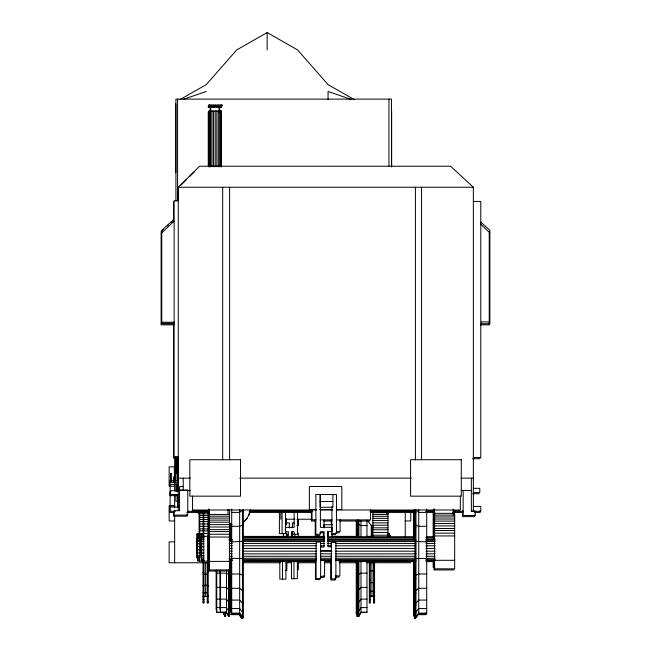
<?xml version="1.0" encoding="UTF-8"?>
<svg xmlns="http://www.w3.org/2000/svg" width="651" height="651" viewBox="0 0 651 651"><rect width="100%" height="100%" fill="white"/><g stroke="black" fill="none" stroke-linecap="round" stroke-linejoin="round"><path stroke-width="0.98" d="M331.237 546.783L331.359 542.373L335.9 542.373L335.9 578.877L331.359 578.877L331.359 542.373M248.723 515.242L249.984 510.62M250.611 509.497L249.357 514.119L246.477 519.335L243.376 522.615M358.205 561.732L358.205 616.326L358.904 616.326L360.996 612.542L360.996 561.325M358.457 614.406L357.602 615.911L356.894 615.911M415.029 509.676L415.029 617.327L415.956 617.327L418.748 613.535L418.748 509.595M414.402 614.137L414.402 618.45L415.33 618.45L418.113 614.259L426.079 614.259M418.113 614.259L415.33 618.035L414.402 618.035M244.003 521.492L247.103 518.212M178.284 510.457L178.284 187.219L199.556 166.217L450.59 166.233L473.35 187.236L473.35 511.312M180.49 185.559L186.162 179.936M189.71 176.437L194.673 171.538M161.757 232.879L173.972 221.283M173.776 219.468L161.757 230.34L161.757 323.734L174.395 323.734M163.385 229.429L161.131 231.463L161.131 324.857L173.768 324.857M167.136 226.027L168.642 224.668M170.896 222.634L173.15 220.591M354.152 99.497L328.055 84.63L297.605 49.94L267.154 32.55L236.695 49.94L206.245 84.63L180.148 99.497M183.411 99.343L206.245 91.457M199.711 519.449L203.543 519.441M203.796 519.449L207.815 519.441M209.402 520.116L229.477 520.1M209.386 112.127L208.263 112.127L208.263 165.875M178.284 187.236L473.35 187.236M178.284 200.728L174.118 200.728L174.118 456.856L178.284 456.856M473.35 201.436L480.788 201.436L480.788 457.563L473.35 457.563M481.122 321.936L489.869 321.936M161.757 322.212L174.395 322.212M161.131 323.335L173.768 323.335M481.122 323.734L489.869 323.734L489.869 230.34L480.861 222.186M480.495 324.857L489.243 324.857L489.243 231.463M177.65 457.978L173.491 457.978L173.491 322.798M472.716 458.686L480.161 458.686M174.647 466.824L169.146 466.824L169.146 486.216L174.647 486.216M175.339 467.223L174.378 467.223L174.378 476.719M171.774 473.415L170.904 473.415L170.904 482.375L174.598 482.375M175.501 473.415L176.356 473.415L176.356 457.222M175.339 476.719L173.703 476.719L173.703 482.375M178.284 478.135L190.393 478.135M239.763 478.135L411.359 478.135M461.16 478.135L473.35 478.135M175.339 478.452L173.41 478.452L173.41 482.375M176.576 480.731L170.041 480.731L170.041 484.523L178.504 484.523M178.252 482.375L175.501 482.375L175.501 456.953M183.224 486.541L179.57 486.541L179.57 510.661L174.142 510.661L174.142 515.079L187.773 515.079L187.773 490.016L179.57 490.016M473.35 488.323L479.779 488.323L479.779 492.612L473.35 492.612M179.57 490.447L190.328 490.447M461.209 490.447L471.348 490.447M178.284 490.683L170.586 490.683L170.586 494.5L178.284 494.5M472.716 493.735L479.152 493.735M331.912 494.565L336.453 494.565L336.453 533.535L331.912 533.535M177.65 495.614L169.96 495.614L169.96 491.806M177.951 501.286L175.916 501.286L175.916 495.362M320.032 501.49L332.905 501.49M170.147 505.681L174.647 505.681L169.146 505.607L169.146 520.955L174.647 520.955M473.35 506.445L480.788 506.445L480.788 511.312L471.316 511.312M178.284 507.048L170.212 507.048L170.212 511.312L175.282 511.312M316.459 509.546L309.355 509.546L309.355 486.517L341.816 486.517L341.816 509.546L336.746 509.546M319.503 509.546L332.685 509.546M316.296 510.01L192.55 510.01L192.55 496.062M320.357 510.01L332.523 510.01M336.583 510.01L460.33 510.01L460.33 496.062M191.923 511.133L208.149 511.133M249.732 511.133L312.626 511.133M370.443 511.133L414.06 511.133M426.226 511.133L434.339 511.133M453.617 511.133L459.704 511.133M187.407 511.312L208.776 511.312M249.26 511.312L312.309 511.312M369.923 511.312L414.817 511.312M425.689 511.312L434.103 511.312M453.063 511.312L463.536 511.312M174.623 512.435L169.577 512.435L169.577 508.162M186.78 512.435L208.149 512.435M231.699 512.402L239.658 512.402L242.449 510.026L242.449 617.327L243.376 617.327L243.376 509.676M249.642 512.435L311.674 512.435M370.305 512.435L414.182 512.435M433.468 512.435L418.748 512.402L415.956 510.026L415.956 617.327M453.454 512.435L462.902 512.435M474.579 512.435L480.161 512.435L480.161 510.49M415.029 512.557L415.956 512.557M372.901 512.687L387.98 512.687L387.98 537.197M452.429 512.597L453.869 512.597L453.869 510.832M434.608 513.338L454.675 513.338L454.667 568.828L434.608 568.828L434.608 509.082M199.711 513.785L203.543 513.785M203.796 513.785L207.815 513.785M209.402 514.436L229.477 514.436M372.901 514.453L387.98 514.453M434.608 515.104L454.675 515.104M199.711 515.543L203.543 515.543M203.796 515.543L207.815 515.543M209.402 516.202L229.477 516.202M372.901 516.316L387.98 516.316M434.608 516.975L454.675 516.975M199.711 517.407L203.543 517.407M203.796 517.407L207.815 517.407M209.402 518.074L229.477 518.074M285.846 519.229L294.838 519.229M296.832 519.229L311.813 519.229M316.052 519.897L312.016 519.897L312.016 509.896M320.089 519.897L332.197 519.897M336.233 519.897L370.549 519.897L370.549 509.896M372.901 520.434L387.98 520.434M405.256 520.955L410.765 520.955L410.765 512.321M315.426 521.02L311.381 521.02L311.381 511.019M323.498 521.02L331.571 521.02M339.643 521.02L369.914 521.02M434.608 521.109L454.675 521.109M199.711 521.524L203.543 521.524M203.796 521.524L207.815 521.524M356.268 521.573L356.984 521.573L356.984 537.116M357.594 521.573L358.294 521.573L358.294 537.116M209.402 522.2L229.477 522.2M414.215 522.257L415.151 522.257M372.901 522.851L387.98 522.851M286.391 522.948L289.337 522.948L289.337 527.994M294.195 522.948L292.38 522.948L292.38 527.749M413.588 523.38L414.516 523.38M434.608 523.534L454.675 523.534M199.711 523.941L203.543 523.941M203.796 523.941L207.815 523.941M356.894 524.079L357.602 524.079M358.205 524.079L360.996 525.601L366.977 525.601M209.402 524.625L229.477 524.625M243.376 524.763L239.658 526.293L231.699 526.293M332.661 524.763L323.954 524.763L323.954 527.383M415.029 524.763L418.748 526.293L426.706 526.293M372.901 525.227L387.98 525.227M296.815 525.471L298.516 525.471L298.516 519.498M434.608 525.918L454.675 525.918M199.711 526.317L203.543 526.317M203.796 526.317L207.815 526.317M209.402 527.009L229.477 527.009M415.029 527.717L415.956 527.717M372.901 527.831L387.98 527.831M434.608 528.531L454.675 528.531M199.711 528.921L203.543 528.921M203.796 528.921L207.815 528.921M209.402 529.621L229.477 529.621M372.901 529.776L387.98 529.776M434.608 530.484L454.675 530.484M199.711 530.866L203.543 530.866M203.796 530.866L207.815 530.866M209.402 531.574L229.477 531.574M336.469 531.655L340.107 531.655L340.107 519.742M372.901 532.437L387.98 532.437M335.843 532.77L339.472 532.77M319.763 532.811L323.401 532.811L323.401 537.604M434.608 533.153L454.675 533.153M199.711 533.527L203.543 533.527M203.796 533.527L207.815 533.527M286.928 536.318L286.871 533.657L279.401 533.6L279.401 511.54M199.092 533.893L196.968 533.893L196.968 557.785L198.384 557.785M203.185 533.893L201.102 533.893L201.102 557.785M387.369 533.885L389.453 533.885L389.453 536.107M196.968 534.056L199.092 534.056M201.102 534.056L203.185 534.056M387.369 534.048L389.453 534.048M209.402 534.251L229.477 534.251M291.672 534.276L297.548 534.276L297.548 512.353M196.968 534.544L199.092 534.544M201.102 534.544L203.185 534.544M208.597 534.52L208.735 567.412M331.278 534.658L335.826 534.658M387.369 535.008L389.453 535.008M372.901 535.203L387.98 535.203M319.763 535.334L315.222 535.334L315.222 519.449M207.962 535.635L208.1 568.535M388.167 535.846L390.25 535.846M196.968 535.968L199.092 535.968M201.102 535.968L203.185 535.968M434.608 535.936L454.675 535.936M199.711 536.302L201.631 536.302M203.796 536.302L207.815 536.302M242.823 536.4L288.458 536.4M291.412 536.4L323.864 536.4M331.896 536.334L358.213 536.4M366.35 536.334L372.388 536.4M390.25 536.806L388.167 536.806L388.167 535.683L390.25 535.683L390.25 537.75M199.711 536.985L197.587 536.985L197.587 560.877L199.711 560.877M203.796 536.985L201.712 536.985L201.712 560.877L203.796 560.877M242.823 536.977L288.377 536.977M291.412 536.977L323.799 536.977M331.896 536.977L358.213 536.977M367.327 536.977L372.388 536.977M231.414 537.067L209.296 537.026L209.296 569.918L229.477 569.918L229.477 509.416M243.588 537.067L324.711 537.067M327.754 537.067L413.955 537.067M426.12 537.067L434.233 537.067M197.587 537.148L199.711 537.148M201.712 537.148L203.796 537.148M229.388 537.132L231.414 537.132M243.588 537.132L324.711 537.132M327.754 537.132L413.955 537.132M426.12 537.132L434.233 537.132M197.587 537.636L199.711 537.636M201.712 537.636L203.796 537.636M229.388 537.71L231.414 537.71M243.588 537.71L324.711 537.71M327.754 537.71L413.955 537.71M426.12 537.71L434.233 537.71M196.968 538.06L198.384 538.06M197.587 539.061L199.711 539.061M201.712 539.061L203.796 539.061M229.388 539.028L231.414 539.028M243.588 539.028L324.711 539.028M327.754 539.028L413.955 539.028M426.12 539.028L434.233 539.028M229.185 539.638L232.228 539.573M243.384 539.638L324.515 539.573M327.559 539.638L415.786 539.573M425.925 539.638L435.047 539.573M229.185 540.224L232.228 540.224M243.384 540.224L324.515 540.224M327.559 540.224L415.786 540.224M425.925 540.224L435.047 540.224M196.968 540.688L198.384 540.688M197.587 541.152L199.711 541.152M201.712 541.152L203.796 541.152M243.376 541.331L231.699 541.909M415.029 541.331L426.706 541.909M229.185 541.542L232.228 541.542M243.384 541.542L324.515 541.542M327.559 541.542L415.786 541.542M425.925 541.542L435.047 541.542M174.647 541.86L169.146 541.86L169.146 562.765L208.174 562.765M229.185 543.439L232.228 543.439M243.384 543.439L316.402 543.439M320.455 543.439L324.515 543.439M327.559 543.439L331.611 543.439M335.664 543.439L415.786 543.439M425.925 543.439L435.047 543.439M197.587 543.772L199.711 543.772M201.712 543.772L203.796 543.772M229.185 545.782L232.228 545.782M243.384 545.782L316.402 545.782M320.455 545.782L324.515 545.782M327.559 545.782L331.611 545.782M335.664 545.782L415.786 545.782M425.925 545.782L435.047 545.782M197.587 546.75L199.711 546.75M201.712 546.75L203.796 546.75M331.359 546.783L328.08 546.783L328.08 531.688L332.002 531.688L332.002 527.326L320.398 527.326L320.398 494.5M320.626 547.011L324.035 547.011L324.035 531.688L320.398 531.688L320.398 534.211L315.857 534.211L315.857 494.5L332.905 494.532L332.905 507.284L320.032 507.284L320.032 494.532M229.185 548.419L232.228 548.419M243.384 548.419L316.402 548.419M335.664 548.419L415.786 548.419M425.925 548.419L435.047 548.419M197.587 549.875L199.711 549.875M201.712 549.875L203.796 549.875M320.626 550.673L331.359 550.673M229.185 551.169L232.228 551.169M243.384 551.169L316.402 551.169M320.455 551.169L331.611 551.169M335.664 551.169L415.786 551.169M425.925 551.169L435.047 551.169M197.587 552.935L199.711 552.935M201.712 552.935L203.796 552.935M229.185 553.838L232.228 553.838M243.384 553.838L316.402 553.838M320.455 553.838L331.611 553.838M335.664 553.838L415.786 553.838M425.925 553.838L435.047 553.838M197.587 555.718L199.711 555.718M201.712 555.718L203.796 555.718M229.185 556.255L232.228 556.255M243.384 556.255L316.402 556.255M320.455 556.255L331.611 556.255M335.664 556.255L415.786 556.255M425.925 556.255L435.047 556.255M196.968 556.654L198.384 556.654M196.968 557.622L198.384 557.622M197.587 558.045L199.711 558.045M201.712 558.045L203.796 558.045M229.185 558.241L243.376 558.599M243.384 558.241L316.402 558.241M320.455 558.241L331.611 558.241M335.664 558.241L415.786 558.241M435.047 558.241L415.029 558.599M197.587 559.746L199.711 559.746M201.712 559.746L203.796 559.746M229.185 559.673L232.228 559.673M243.384 559.673L316.402 559.673M320.455 559.673L331.611 559.673M335.664 559.673L415.786 559.673M425.925 559.673L435.047 559.673M434.608 560.308L454.667 560.308M208.1 560.56L207.962 511.035M197.587 560.714L199.711 560.714M201.712 560.714L203.796 560.714M229.567 560.796L231.601 560.796M242.75 560.796L315.768 560.796M324.898 560.796L330.985 560.796M339.09 560.796L414.134 560.796M426.307 560.796L433.403 560.796M208.825 561.138L199.711 561.138L199.711 511.784M209.296 561.406L229.477 561.406M229.567 561.634L231.601 561.569M242.75 561.569L315.768 561.634M324.898 561.569L330.985 561.634M339.09 561.569L414.134 561.634M426.307 561.634L433.403 561.569M415.029 561.772L415.956 561.772M242.717 562.765L280.304 562.765M286.399 562.765L291.477 562.765M297.572 562.765L315.857 562.765M325.004 562.765L331.099 562.765M339.22 562.765L356.496 562.765M366.651 562.765L410.765 562.765M369.345 565.312L370.305 565.312M373.601 565.312L374.561 565.312M454.032 569.942L433.973 569.942L433.973 565.963M285.171 570.3L286.871 570.3L286.871 561.203M370.305 570.772L374.561 570.772M356.268 572.017L356.984 572.017M357.594 572.017L358.294 572.017M203.022 572.498L203.983 572.498M207.278 572.498L208.239 572.498M373.601 572.498L374.561 572.498M414.215 572.872L415.151 572.872M216.75 573.149L226.515 573.149L229.307 574.524M366.977 573.149L360.996 573.149L358.205 574.524M231.699 574.003L239.658 574.003L243.376 575.386M413.588 573.995L414.516 573.995M426.706 574.003L418.748 574.003L415.029 575.386M203.022 574.231L207.278 574.231M373.601 574.231L374.561 574.231M356.894 574.524L357.602 574.524M335.33 575.932L339.871 575.932L339.871 559.705M320.967 576.314L324.597 576.314L324.597 560.202M335.615 577.046L339.244 577.046M228.607 577.47L229.307 577.47M320.333 577.437L323.97 577.437L323.97 575.427M415.029 578.34L415.956 578.34M319.999 579.61L315.45 579.61L315.45 560.34M369.345 580.139L370.305 580.139M373.601 580.139L374.561 580.139M370.305 582.637L374.561 582.637M203.022 585.298L207.278 585.298M373.601 585.298L374.561 585.298M203.022 586.006L203.983 586.006M207.278 586.006L208.239 586.006M373.601 586.006L374.561 586.006M356.268 587.129L356.984 587.129M357.594 587.129L358.294 587.129M216.75 587.389L226.515 587.389L228.607 589.635L229.307 589.635M366.977 587.389L360.996 587.389L358.904 589.635L358.205 589.635M414.215 588.032L415.151 588.032M231.699 588.292L239.658 588.292L242.449 590.547L243.376 590.547M426.706 588.292L418.748 588.292L415.956 590.547L415.029 590.547M413.588 589.155L414.516 589.155M356.894 589.635L357.602 589.635M370.305 591.238L374.561 591.238M369.345 591.873L370.305 591.873M373.601 591.873L374.561 591.873M228.607 592.158L229.307 592.158M203.022 592.906L207.278 592.906M373.601 592.906L374.561 592.906M415.029 593.077L415.956 593.077M370.305 595.982L374.561 595.982L373.601 596.015M203.022 596.015L203.983 596.015M207.278 596.015L208.239 596.015M203.022 596.552L207.278 596.552M370.305 596.552L374.561 596.552M216.75 599.132L226.515 599.132L228.607 602.094L229.307 602.094M366.977 599.132L360.996 599.132L358.904 602.094L358.205 602.094M356.268 599.587L356.984 599.587M357.594 599.587L358.294 599.587M203.022 599.701L203.983 599.701M369.345 599.701L370.305 599.701M373.601 599.701L374.561 599.701M231.699 600.076L239.658 600.076L242.449 603.046L243.376 603.046M426.706 600.076L418.748 600.076L415.956 603.046L415.029 603.046M414.215 600.539L415.151 600.539M413.588 601.654L414.516 601.654M203.022 601.85L203.983 601.85M207.278 601.85L208.239 601.85M373.601 601.85L374.561 601.85M356.894 602.094L357.602 602.094M228.607 604.03L229.307 604.03M415.029 604.991L415.956 604.991M216.75 607.578L226.515 607.578L228.607 611.053L229.307 611.053M366.977 607.578L360.996 607.578L358.904 611.053L358.205 611.053M231.699 608.547L239.658 608.547L242.449 612.038L243.376 612.038M356.268 608.555L356.984 608.555M357.594 608.555L358.294 608.555M426.706 608.547L418.748 608.547L415.956 612.038L415.029 612.038M414.215 609.531L415.151 609.531M413.588 610.654L414.516 610.654M356.894 611.053L357.602 611.053M216.75 612.152L226.515 612.152L228.607 615.911L229.307 615.911M366.977 612.152L360.996 612.152L358.904 615.911L358.205 615.911M228.607 612.274L229.307 612.274M229.307 569.601L229.307 616.326L228.607 616.326L226.515 612.542L216.75 612.542L216.75 570.186M360.752 612.542L366.977 612.542L366.977 561.178M231.699 613.144L239.658 613.144L242.449 616.912L243.376 616.912M426.706 613.144L418.748 613.144L415.956 616.912L415.029 616.912M415.029 613.266L415.956 613.266M356.268 613.405L356.984 613.405M357.594 613.405L358.294 613.405M242.449 617.327L239.658 613.535L231.699 613.535L231.699 508.984M418.748 613.535L426.706 613.535L426.706 508.984M231.064 614.259L239.031 614.259L241.814 618.035L242.742 618.035M414.215 614.398L415.33 614.381M242.742 616.416L242.742 618.45L241.814 618.45L239.031 614.658L231.064 614.658L231.064 560.291M418.113 614.658L426.079 614.658L426.079 612.737M413.588 615.52L414.516 615.936L413.588 615.936L413.588 561.162M225.677 615.911L224.969 615.911L222.837 612.152L224.969 616.326L225.677 616.326L225.677 612.03M372.901 518.334L387.98 518.359M434.608 519.002L454.675 519.026M350.889 99.343L328.055 91.457L328.055 99.424M229.534 523.746L231.951 524.608M229.705 525.154L231.317 525.731M373.34 526.138L371.07 525.056L367.107 520.352M480.536 224.009L489.869 232.879M474.636 514.868L474.636 516.634L462.519 516.634L462.519 510.62M471.348 478.135L471.348 511.092L475.263 511.092L475.263 515.511L463.154 515.511L463.154 490.447M453.242 509.082L453.242 515.104M433.794 508.936L433.794 539.516M433.794 560.34L433.794 566.313M433.159 510.709L433.159 537.588M433.159 561.463L433.159 567.436M421.547 187.236L421.547 459.826M415.419 187.236L415.419 459.826M415.33 614.137L415.33 618.45M415.151 509.481L415.151 538.825L414.215 538.825L414.215 509.481M415.151 560.039L415.151 614.821L414.215 614.821L414.215 560.039M413.588 510.596L413.588 537.189M405.256 512.321L405.256 537.872M391.642 111.467L391.642 166.819M391.52 166.778L391.52 99.115L175.916 99.115L175.916 201.118M389.518 535.683L389.518 536.334M388.956 99.115L388.956 166.029M386.897 512.451L386.897 514.453M374.561 562.179L374.561 603.111L373.601 603.111L373.601 562.179M372.901 512.451L372.901 537.197M372.291 525.324L372.291 537.669M371.859 525.219L371.859 537.197M371.949 562.179L371.949 596.552M371.233 525.324L371.233 536.676M370.305 562.179L370.305 603.111L369.345 603.111L369.345 562.179M366.977 520.239L366.977 537.27M360.996 520.654L360.996 537.27M358.904 520.157L358.904 537.677M358.904 561.732L358.904 616.326M358.294 561.195L358.294 613.828L357.594 613.828L357.594 561.195M358.205 520.157L358.205 537.848M357.602 520.157L357.602 536.701M357.602 561.732L357.602 616.326L356.894 616.326L356.894 561.732M357.594 520.491L357.594 537.116M356.984 561.195L356.984 613.828L356.268 613.828L356.268 561.195M356.894 520.157L356.894 536.863M356.268 520.491L356.268 537.116M335.273 577.966L335.273 580L330.732 580L330.732 559.852M331.912 506.559L331.929 537.75M331.278 519.669L331.278 524.665M327.876 531.143L327.876 537.181M324.043 519.986L324.043 527.985M298.345 533.267L298.345 537.23M298.345 560.999L298.345 569.91M297.377 561.878L297.377 578.706L291.502 578.706L291.502 561.756M294.936 534.284L294.936 536.302M294.138 512.386L294.138 527.367L285.423 527.367L285.423 531.745L288.369 531.745L288.369 537.807M294.138 534.276L294.138 531.745L291.404 531.745L291.404 537.514M293.967 561.756L293.967 578.706M292.38 531.598L292.38 536.4M286.871 533.657L286.871 536.44M286.464 518.782L286.464 524.796M285.903 561.911L285.903 579.097L279.824 579.097L279.824 561.276M285.797 531.745L285.797 533.763M285.488 511.54L285.488 533.6M283.462 533.657L283.462 536.636M282.493 561.276L282.493 579.097M282.078 511.54L282.078 533.6M280.85 512.247L280.85 519.229M267.154 32.55L267.154 49.94M241.814 615.114L241.814 618.45M239.658 509.595L239.658 613.535M231.064 523.331L231.064 537.791M230.885 523.412L230.885 540.354M230.885 559.722L230.885 611.02M230.251 524.69L230.251 537.588M230.251 561.593L230.251 612.143M229.616 187.236L229.616 459.826M228.851 569.047L228.851 571.041L208.662 571.041L208.597 508.911M228.607 570.585L228.607 616.326M228.037 509.416L228.037 514.436M226.515 570.186L226.515 612.542M224.969 612.03L224.969 616.326M222.683 187.236L222.683 459.826M221.763 105.071L221.804 105.942M221.511 166.786L221.511 111.012L208.898 111.012L208.898 166.786M221.299 111.012L221.299 166.786M221.088 105.071L221.088 105.942M220.665 111.012L220.665 166.786M220.543 106.186L220.543 107.057M220.534 570.186L220.534 612.542M220.453 106.186L220.453 107.057M220.03 105.071L220.03 105.942M219.924 570.496L219.924 610.044M219.664 105.942L219.664 166.786M219.509 106.186L219.395 107.057M219.037 107.057L219.037 112.127M218.655 105.071L218.655 105.942M218.362 111.012L218.362 166.786M218.166 106.186L218.166 107.057M218.02 106.186L218.02 107.057M217.06 105.071L217.06 105.942M216.84 111.012L216.84 166.786M216.588 106.186L216.588 107.057M216.433 106.186L216.433 107.057M216.124 570.496L216.124 610.044M215.359 105.071L215.359 105.942M215.204 111.012L215.204 166.786M214.895 106.186L214.895 107.057M214.732 106.186L214.732 107.057M213.666 105.071L213.666 105.942M213.569 111.012L213.569 166.786M213.194 106.186L213.194 107.057M213.032 106.186L213.032 107.057M212.088 105.071L212.088 105.942M212.047 111.012L212.047 166.786M211.599 106.186L211.599 107.057M211.461 106.186L211.461 107.057M210.745 105.071L210.745 166.786M210.232 106.186L210.232 107.057M210.11 106.186L210.11 112.127M209.72 105.071L209.72 105.942M209.744 111.012L209.744 166.786M209.402 509.416L209.402 537.026M209.126 105.071L209.126 105.942M209.166 106.186L209.085 107.057M209.109 111.012L209.109 166.786M209.085 105.071L209.085 105.942M209.044 558.46L209.044 571.041M208.45 106.186L208.491 107.057M208.483 112.127L208.483 165.875M208.239 562.44L208.239 603.111L207.278 603.111L207.278 562.44M205.635 562.44L205.635 596.552M203.983 562.44L203.983 603.111L203.022 603.111L203.022 562.179M203.796 511.784L203.796 561.138M203.185 513.037L203.185 537.767M201.24 541.298L201.24 556.556M200.63 538.206L200.63 553.472M199.092 513.037L199.092 537.767M197.107 541.298L197.107 556.556M196.488 538.206L196.488 553.472M187.138 514.192L187.138 516.202L173.516 516.202L173.516 511.784M183.224 478.135L183.224 490.447M177.967 456.953L177.967 482.375M177.65 188.342L177.65 200.565M177.65 456.88L177.65 491.318M177.65 494.337L177.65 507.406M177.585 99.115L177.585 200.671M177.585 456.953L177.585 482.375M176.999 483.628L176.999 491.66M176.901 485.98L176.901 489.877M175.916 457.311L175.916 480.731M175.916 483.53L175.916 491.424M175.794 103.891L175.794 172.743M175.599 456.953L175.599 482.375M174.647 457.71L174.647 490.878M174.647 494.719L174.647 507.918M174.647 515.942L174.647 562.765M173.491 201.843L173.491 220.144M171.001 473.415L171.001 482.375M170.147 485.662L170.147 506.592M199.214 513.777A28.408 28.408 0 0 1 197.025 512.028M389.469 512.028A28.408 28.408 0 0 1 388.029 513.216M222.007 105.071L208.881 105.071L208.881 105.942L222.007 105.942L222.007 105.071M221.381 106.186L208.247 106.186L208.247 107.057L221.381 107.057L221.381 106.186M240.528 459.728L189.815 459.728L189.815 496.168L240.528 496.168L240.528 459.728M461.29 459.728L410.569 459.728L410.578 496.168L461.29 496.168L461.282 459.728M320.626 541.982L316.085 541.982L316.085 578.487L320.626 578.487L320.626 541.982M232.228 560.446L229.185 560.446L232.228 560.511M316.402 560.446L243.384 560.446L316.402 560.511M331.611 560.446L320.455 560.446L331.611 560.511M415.786 560.446L335.664 560.446L415.786 560.511M435.047 560.446L425.925 560.446L435.047 560.511M221.177 107.057L221.177 106.186L221.128 107.057"/></g></svg>
